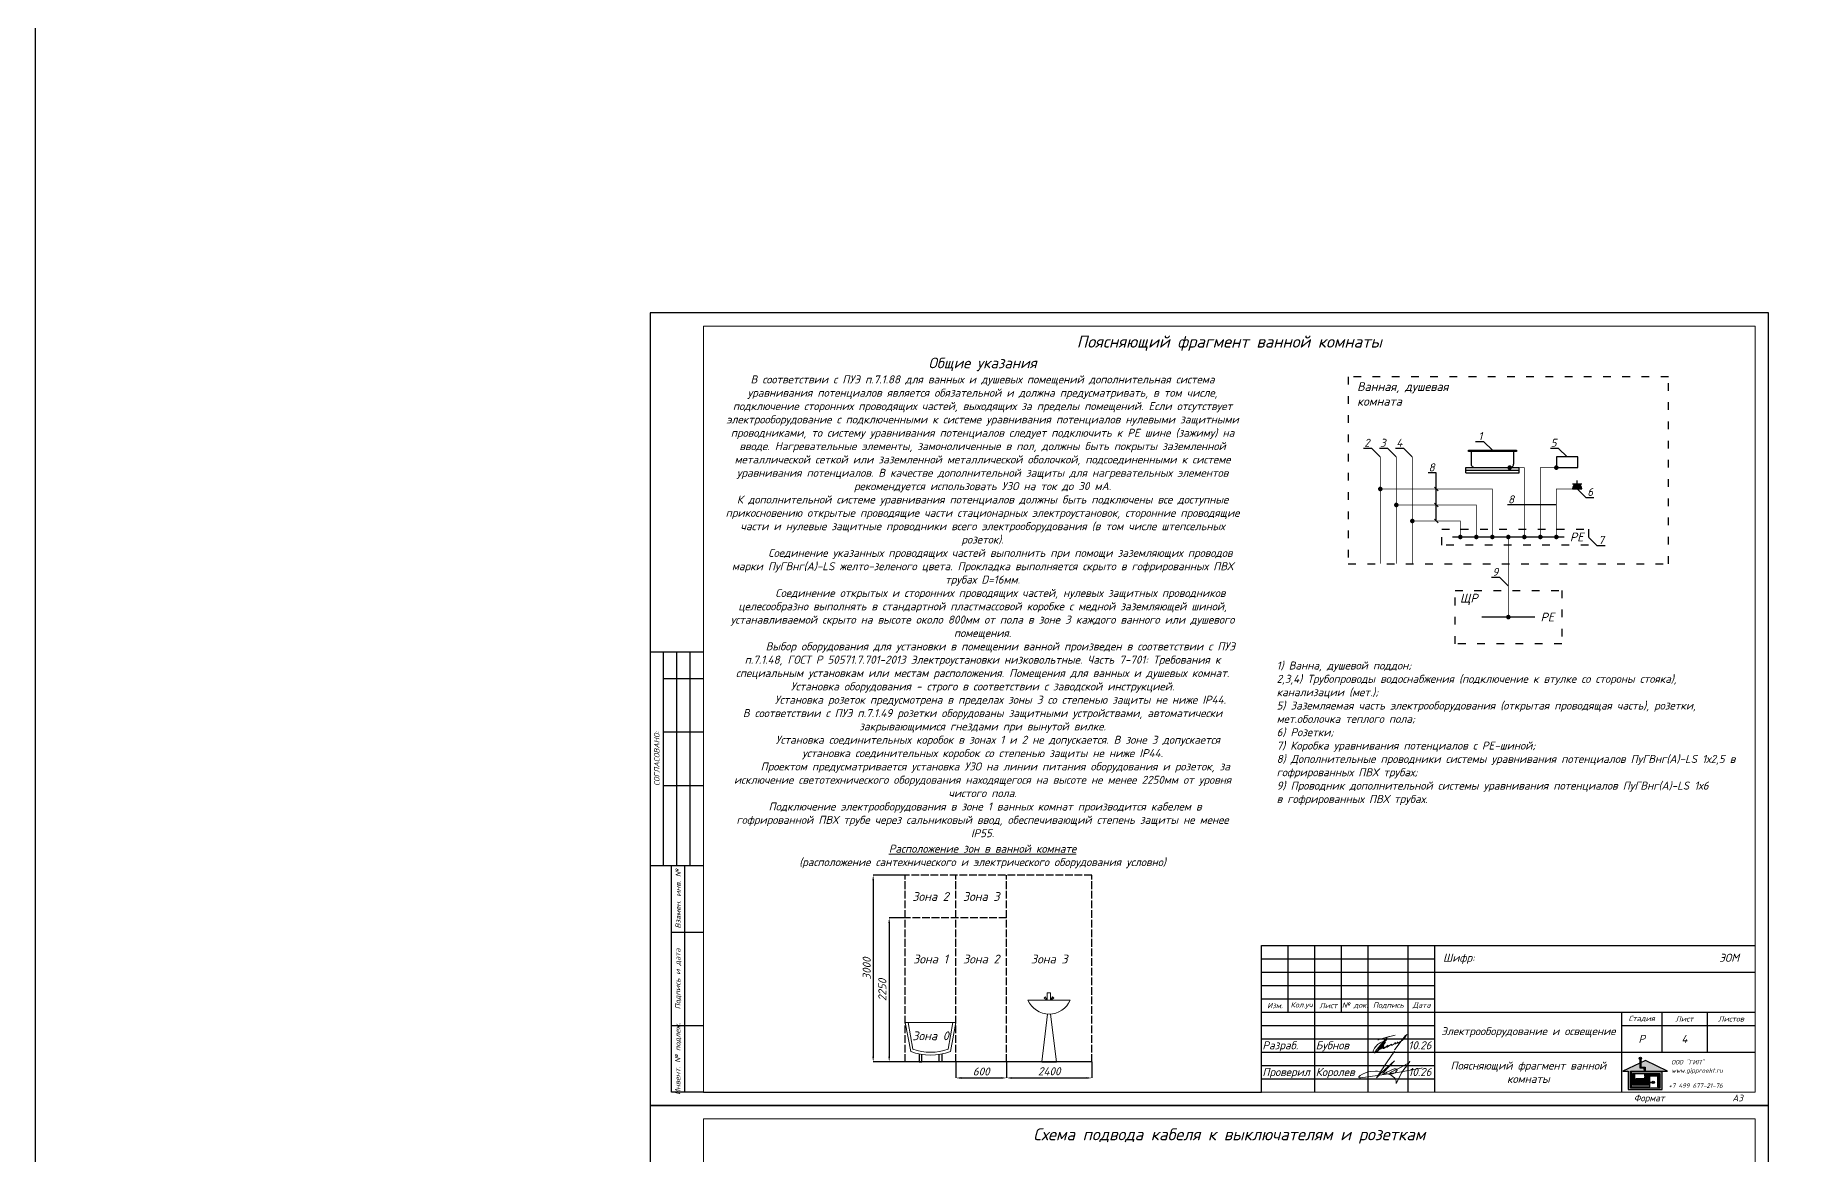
# Model space of a CAD drawing. Header units: millimetres. Extents: x 17141 to 230946, y 1570 to 398043.
# Drawn here: x 176021 to 209056, y 125974 to 146946 of the extents above; entities that cross this region are included whole.
import ezdxf
from ezdxf import colors
from ezdxf.entities.mleader import LeaderData, LeaderLine
from ezdxf.enums import TextEntityAlignment as Align
from ezdxf.math import Vec2, Vec3

# ---------------------------------------------------------------- set-up
doc = ezdxf.new("R2010")
doc.units = ezdxf.units.MM
doc.linetypes.add('ACAD_ISO02W100', pattern=[15, 12, -3])
doc.linetypes.add('Пунктир', pattern=[30, 12, -18])
doc.layers.add('FORMAT', color=7, linetype='Continuous')
doc.layers.add('TEXT', color=250, linetype='Continuous')
doc.layers.add('Ramka', color=7, linetype='Continuous', lineweight=0)
doc.styles.add('Is_150', font='isocpeui.ttf', dxfattribs={"height": 150})
doc.styles.add('ls_200', font='isocpeui.ttf', dxfattribs={"height": 200})
doc.dimstyles.new('M 100', dxfattribs={"dimtxt": 200, "dimasz": 100, "dimexe": 0, "dimexo": 0, "dimgap": 30, "dimtad": 1, "dimdec": 0, "dimrnd": 5, "dimdsep": 46, "dimtxsty": 'ls_200', "dimcen": 60, "dimadec": 0, "dimazin": 0, "dimtfac": 1, "dimtdec": 0, "dimtofl": 0, "dimtmove": 2, "dimatfit": 3, "dimldrblk": 'OBLIQUE', "dimfxl": 0, "dimtolj": 1, "dimtzin": 0, "dimarcsym": 0})

# ---------------------------------------------------------------- blocks, each defined once
blk = doc.blocks.new('*D220')
at = {"color": 0, "lineweight": -2, "ltscale": 5, "transparency": 16777216}
for p, q in [((194227, 127712), (194227, 127412)), ((195827, 127712), (195827, 127412)), ((194327, 127412), (195727, 127412))]:
    blk.add_line(p, q, dxfattribs=at)
at = {"color": 0, "ltscale": 5, "transparency": 16777216}
for points in [[(194327, 127428), (194327, 127395), (194227, 127412)], [(195727, 127428), (195727, 127395), (195827, 127412)]]:
    blk.add_solid(points, dxfattribs=at)
at = {"layer": 'Defpoints', "color": 0, "ltscale": 5, "transparency": 16777216}
for p in [(194227, 127712), (195827, 127712), (195827, 127412)]:
    blk.add_point(p, dxfattribs=at)
at = {"color": 0, "ltscale": 5, "transparency": 16777216, "insert": (195027, 127537), "char_height": 150, "attachment_point": 5, "style": 'Is_150'}
blk.add_mtext('\\A1;2400', dxfattribs=at)
blk = doc.blocks.new('_Oblique')
at = {"color": 0, "linetype": 'ByBlock', "lineweight": -2}
blk.add_line((-0.5, -0.5), (0.5, 0.5), dxfattribs=at)
blk = doc.blocks.new('*D221')
at = {"color": 0, "lineweight": -2, "ltscale": 5, "transparency": 16777216}
for p, q in [((193277, 127712), (193277, 127412)), ((194227, 127712), (194227, 127412)), ((193377, 127412), (194127, 127412))]:
    blk.add_line(p, q, dxfattribs=at)
at = {"color": 0, "ltscale": 5, "transparency": 16777216}
for points in [[(193377, 127428), (193377, 127395), (193277, 127412)], [(194127, 127428), (194127, 127395), (194227, 127412)]]:
    blk.add_solid(points, dxfattribs=at)
at = {"layer": 'Defpoints', "color": 0, "ltscale": 5, "transparency": 16777216}
for p in [(193277, 127712), (194227, 127712), (194227, 127412)]:
    blk.add_point(p, dxfattribs=at)
at = {"color": 0, "ltscale": 5, "transparency": 16777216, "insert": (193752, 127533), "char_height": 150, "attachment_point": 5, "style": 'Is_150'}
blk.add_mtext('\\A1;600', dxfattribs=at)
blk = doc.blocks.new('*D222')
at = {"color": 0, "lineweight": -2, "ltscale": 5, "transparency": 16777216}
for p, q in [((192327, 130412), (192027, 130412)), ((192027, 130312), (192027, 127812)), ((192327, 127712), (192027, 127712))]:
    blk.add_line(p, q, dxfattribs=at)
at = {"color": 0, "ltscale": 5, "transparency": 16777216}
for points in [[(192010, 130312), (192043, 130312), (192027, 130412)], [(192010, 127812), (192043, 127812), (192027, 127712)]]:
    blk.add_solid(points, dxfattribs=at)
at = {"layer": 'Defpoints', "color": 0, "ltscale": 5, "transparency": 16777216}
for p in [(192327, 130412), (192027, 127712), (192327, 127712)]:
    blk.add_point(p, dxfattribs=at)
at = {"color": 0, "ltscale": 5, "transparency": 16777216, "insert": (191898, 129062), "char_height": 150, "attachment_point": 5, "rotation": 90, "style": 'Is_150'}
blk.add_mtext('\\A1;2250', dxfattribs=at)
blk = doc.blocks.new('*D223')
at = {"color": 0, "lineweight": -2, "ltscale": 5, "transparency": 16777216}
for p, q in [((192327, 131212), (191727, 131212)), ((191727, 131112), (191727, 127812)), ((192327, 127712), (191727, 127712))]:
    blk.add_line(p, q, dxfattribs=at)
at = {"color": 0, "ltscale": 5, "transparency": 16777216}
for points in [[(191710, 131112), (191743, 131112), (191727, 131212)], [(191710, 127812), (191743, 127812), (191727, 127712)]]:
    blk.add_solid(points, dxfattribs=at)
at = {"layer": 'Defpoints', "color": 0, "ltscale": 5, "transparency": 16777216}
for p in [(192327, 131212), (191727, 127712), (192327, 127712)]:
    blk.add_point(p, dxfattribs=at)
at = {"color": 0, "ltscale": 5, "transparency": 16777216, "insert": (191605, 129462), "char_height": 150, "attachment_point": 5, "rotation": 90, "style": 'Is_150'}
blk.add_mtext('\\A1;3000', dxfattribs=at)
blk = doc.blocks.new('_None')
blk = doc.blocks.new('*U70')
for points in [[(-2326, 644), (-2327, 704), (-2406, 704), (-2406, 798), (-2732, 644), (-2627, 644), (-2627, 300), (-1995, 300), (-1995, 631), (-2573, 631), (-2573, 350), (-2222, 350), (-2222, 381), (-2546, 381), (-2546, 602), (-2036, 602), (-2036, 329), (-2587, 329), (-2587, 644)], [(-2379, 883, 1), (-2423, 883, 1)], [(-2406, 798), (-2392, 805), (-2392, 862, -0.163905), (-2406, 861)], [(-1891, 644), (-2306, 845), (-2392, 805), (-2392, 722), (-2309, 722), (-2309, 644)], [(-2222, 391), (-2222, 427), (-2502, 427), (-2502, 589), (-2533, 589), (-2533, 391)], [(-2323, 500), (-2488, 500), (-2488, 442), (-2222, 442), (-2222, 542), (-2323, 542)], [(-2321, 591), (-2321, 555), (-2081, 555), (-2081, 350), (-2050, 350), (-2050, 591)], [(-2178, 427, -0.094934), (-2180, 435, -0.079243), (-2179, 442), (-2222, 442), (-2222, 427)], [(-2136, 435, 1), (-2180, 435, 1)]]:
    blk.add_hatch(color=5).paths.add_polyline_path(points)
at = {"linetype": 'Continuous'}
for points in [[(-20961, 8500), (-19961, 8500)], [(-20711, 4500), (-20711, 8500)], [(-20461, 4500), (-20461, 8500)], [(-20211, 4500), (-20211, 8500)], [(-20711, 8000), (-19961, 8000)], [(-20711, 7000), (-19961, 7000)], [(-20711, 6000), (-19961, 6000)], [(-20961, 4500), (-19961, 4500)], [(-20561, 250), (-20561, 4500)], [(-20561, 4500), (-19979, 4500)], [(-20311, 250), (-20311, 4500)], [(-20561, 3250), (-19961, 3250)], [(-20561, 1500), (-19961, 1500)], [(-19961, 250), (-20561, 250)]]:
    blk.add_lwpolyline(points, dxfattribs=at)
for points in [[(-9500, 250), (-9500, 3000), (-250, 3000)], [(-9000, 1750), (-9000, 3000)], [(-8500, 250), (-8500, 3000)], [(-8000, 1750), (-8000, 3000)], [(-7500, 250), (-7500, 3000)], [(-6750, 250), (-6750, 3000)], [(-6250, 250), (-6250, 3000)], [(-9500, 2750), (-6250, 2750)], [(-9500, 2500), (-6250, 2500)], [(-6250, 2500), (-250, 2500)], [(-9500, 2250), (-6250, 2250)], [(-9500, 2000), (-6250, 2000)], [(-9500, 1750), (-6250, 1750)], [(-6250, 1750), (-250, 1750)], [(-2750, 250), (-2750, 1750)], [(-2000, 1750), (-2000, 1000)], [(-1150, 1750), (-1150, 1000)], [(-9500, 1500), (-6250, 1500)], [(-2750, 1500), (-250, 1500)], [(-9500, 1250), (-6250, 1250)], [(-9500, 1000), (-6250, 1000)], [(-6250, 1000), (-250, 1000)], [(-9500, 750), (-6250, 750)], [(-9500, 500), (-6250, 500)]]:
    blk.add_lwpolyline(points)
at = {"color": 5}
for points in [[(-2306, 845), (-2732, 644), (-2627, 644), (-2627, 300), (-1995, 300)], [(-1995, 300), (-1995, 631), (-2573, 631), (-2573, 350), (-2222, 350), (-2222, 381), (-2546, 381), (-2546, 602), (-2036, 602), (-2036, 329), (-2587, 329), (-2587, 644), (-1891, 644), (-2306, 845)], [(-2326, 644), (-2327, 704), (-2406, 704), (-2406, 861)], [(-2392, 862), (-2392, 722), (-2309, 722), (-2309, 644)], [(-2178, 427), (-2502, 427), (-2502, 589), (-2533, 589), (-2533, 391), (-2222, 391), (-2222, 542), (-2323, 542), (-2323, 500), (-2488, 500), (-2488, 442), (-2179, 442)], [(-2081, 350), (-2050, 350), (-2050, 591), (-2321, 591), (-2321, 555), (-2081, 555), (-2081, 350)]]:
    blk.add_lwpolyline(points, dxfattribs=at)
for centre in [(-2401, 883), (-2158, 435)]:
    blk.add_circle(centre, 22, dxfattribs=at)
at = {"layer": 'Ramka', "color": 7}
for points in [[(-20961, 0), (0, 0), (0, 14850), (-20961, 14850)], [(-19961, 250), (-250, 250), (-250, 14600), (-19961, 14600)]]:
    blk.add_lwpolyline(points, close=True, dxfattribs=at)
at = {"layer": 'Ramka', "color": 5, "lineweight": 9, "flags": 128}
for points in [[(-7318, 1226), (-7313, 1234), (-7153, 1284), (-6999, 1321), (-7149, 1284), (-7318, 1082), (-7329, 1066), (-7345, 1044), (-7356, 1028), (-7367, 1012), (-7371, 1004), (-7372, 1001), (-7374, 1000), (-7377, 992), (-7382, 985), (-7367, 1012), (-7351, 1036), (-7329, 1066), (-7296, 1096), (-7279, 1113), (-7262, 1130), (-7246, 1145), (-7234, 1157), (-7220, 1170), (-7200, 1190), (-7173, 1217), (-7157, 1236), (-7149, 1246), (-7146, 1250), (-7143, 1255), (-7173, 1217), (-7201, 1180), (-7232, 1145), (-7241, 1132), (-7248, 1124), (-7263, 1106), (-7270, 1097), (-7285, 1080), (-7293, 1070), (-7299, 1062), (-7308, 1051), (-7309, 1047), (-7316, 1033), (-7319, 1028), (-7324, 1021), (-7328, 1015), (-7331, 1012), (-7333, 1011), (-7326, 1025), (-7322, 1032), (-7317, 1039), (-7312, 1047), (-7304, 1057), (-7271, 1096), (-7253, 1118), (-7231, 1138), (-7214, 1154), (-7200, 1168), (-7193, 1174), (-7185, 1181), (-7179, 1186), (-7202, 1156), (-7214, 1139), (-7230, 1117), (-7245, 1097), (-7252, 1088), (-7257, 1081), (-7261, 1076), (-7264, 1071), (-7267, 1067), (-7273, 1060), (-7237, 1102), (-7227, 1110), (-7220, 1120), (-7216, 1125), (-7206, 1134), (-7244, 1079), (-7223, 1116), (-7216, 1131), (-7208, 1148), (-7207, 1161), (-7206, 1168), (-7207, 1174), (-7209, 1184), (-7210, 1188), (-7216, 1193), (-7220, 1194), (-7226, 1195), (-7234, 1195), (-7251, 1190), (-7263, 1185), (-7276, 1178), (-7287, 1172), (-7311, 1155), (-7326, 1143), (-7349, 1121), (-7367, 1099), (-7378, 1083), (-7383, 1078), (-7391, 1064), (-7404, 1041), (-7409, 1025), (-7410, 1017), (-7410, 1010), (-7407, 1001), (-7402, 997), (-7390, 996), (-7378, 997), (-7353, 1012), (-7337, 1021), (-7299, 1049), (-7276, 1065), (-7259, 1076), (-7243, 1082), (-7218, 1097), (-7205, 1102), (-7216, 1086), (-7223, 1076), (-7225, 1073), (-7225, 1071), (-7219, 1070), (-7212, 1073), (-7154, 1115), (-7129, 1134), (-7147, 1115), (-7157, 1103), (-7159, 1099), (-7159, 1095), (-7154, 1094), (-7148, 1096), (-7063, 1150), (-7072, 1139), (-7073, 1134), (-7072, 1132), (-7071, 1132), (-7066, 1132), (-7051, 1135), (-7031, 1146), (-7013, 1156), (-6999, 1164), (-6991, 1169), (-6988, 1174), (-6987, 1175), (-6990, 1177), (-6996, 1176), (-7000, 1173), (-7002, 1169), (-7004, 1164), (-7005, 1161), (-7004, 1159), (-6998, 1157), (-6991, 1159), (-6981, 1163), (-6961, 1172), (-6955, 1174), (-6949, 1179), (-6947, 1181), (-6944, 1185), (-6944, 1188), (-6947, 1189), (-6950, 1189), (-6953, 1187), (-6956, 1184), (-6957, 1179), (-6957, 1177), (-6955, 1174), (-6952, 1174), (-6948, 1172), (-6942, 1175), (-6937, 1177), (-6865, 1222), (-6846, 1238), (-6825, 1258), (-6810, 1278), (-6802, 1290), (-6779, 1333), (-6780, 1335), (-6812, 1307), (-6868, 1230), (-7002, 1054), (-7008, 1044)], [(-7009, 1018), (-7157, 803), (-7348, 521), (-7251, 622), (-7007, 838), (-7216, 622), (-7231, 586), (-7199, 595), (-7155, 624), (-7018, 692), (-6988, 692), (-6963, 683), (-6961, 662), (-6998, 615), (-7048, 595), (-7086, 591), (-7095, 608), (-7061, 631), (-6894, 713), (-6727, 809), (-6720, 826), (-6725, 827), (-6729, 823), (-6749, 783), (-6835, 675), (-6869, 621), (-6979, 413), (-6980, 466), (-7002, 512), (-7070, 568), (-7119, 591), (-7203, 612), (-7274, 630), (-7325, 644), (-7363, 648), (-7456, 642), (-7507, 632), (-7554, 615), (-7608, 591), (-7651, 566), (-7675, 540), (-7677, 527), (-7664, 519), (-7646, 523), (-7327, 566), (-6914, 627), (-6617, 680), (-6549, 695), (-6503, 702), (-6491, 709)]]:
    blk.add_lwpolyline(points, dxfattribs=at)
at = {"color": 5, "lineweight": 18, "style": 'ls_200'}
for s, p in [('ООО "ГИП"', (-1820, 771)), ('www.gipproekt.ru', (-1817, 616)), ('+7 499 677-21-76', (-1871, 333))]:
    blk.add_text(s, height=83, dxfattribs=at).set_placement(p)
at = {"layer": 'Ramka', "lineweight": 9, "style": 'ls_200'}
for s, p in [('Разраб.', (-9485, 1055)), ('Бубнов', (-8485, 1055)), ('10.26', (-6750, 1055)), ('Проверил', (-9485, 555)), ('Королев', (-8485, 555)), ('10.26', (-6750, 555))]:
    blk.add_text(s, height=150, dxfattribs=at).set_placement(p)
at = {"layer": 'TEXT', "color": 0, "linetype": 'Continuous', "lineweight": 0, "char_height": 100, "attachment_point": 5, "rotation": 90, "style": 'ls_200'}
for s, insert, width in [('\\pxqc;СОГЛАСОВАНО:', (-20836, 6500), 4000), ('\\pxqc;Взамен. инв. №', (-20436, 3875), 1250), ('\\pxqc;Подпись и дата', (-20436, 2375), 1750), ('\\pxqc;Инвент. № подлеж.', (-20436, 875), 1250)]:
    blk.add_mtext(s, dxfattribs=dict(at, insert=insert, width=width))
at = {"layer": 'TEXT', "color": 0, "linetype": 'Continuous', "lineweight": 0, "style": 'ls_200'}
for s, insert, char_height, width, attachment_point in [('\\pxi1,ql;Шифр:                                                ЭОМ', (-6250, 2750), 150, 6000, 4), ('\\pxqc;Изм.', (-9250, 1875), 100, 500, 5), ('\\pxqc;Кол.уч', (-8750, 1875), 100, 500, 5), ('\\pxqc;Лист', (-8250, 1875), 100, 500, 5), ('№ док.', (-7750, 1875), 100, 500, 5), ('\\pxqc;Подпись', (-7125, 1875), 100, 750, 5), ('\\pxqc;Дата', (-6500, 1875), 100, 500, 5), ('\\pxqc;Стадия', (-2375, 1625), 100, 750, 5), ('\\pxqc;Лист', (-1575, 1625), 100, 850, 5), ('\\pxqc;Листов', (-700, 1625), 100, 900, 5), ('\\pxqc;Электрооборудование и освещение', (-6250, 1375), 150, 3500, 4), ('\\pxqc;Формат                А3', (-250, 125), 124.67, 2500, 6)]:
    blk.add_mtext(s, dxfattribs=dict(at, insert=insert, char_height=char_height, width=width, attachment_point=attachment_point))

msp = doc.modelspace()

# ---------------------------------------------------------------- hatches: boundary and pattern name
at = {"ltscale": 12}
h = msp.add_hatch(color=256, dxfattribs=at)
h.dxf.hatch_style = 1
h.paths.add_polyline_path([(204831.9, 138446), (205011.9, 138446, 1)])

# ---------------------------------------------------------------- linework, layer by layer
at = {"lineweight": 0, "ltscale": 0.13}
for p, q in [((192326.6, 128449.3), (192430.6, 127909)), ((192326.6, 128449.3), (193276.6, 128449.3)), ((192381.4, 128449.3), (192470.1, 127953.8)), ((193221.8, 128449.3), (193133.1, 127953.8)), ((193276.6, 128449.3), (193172.6, 127909))]:
    msp.add_line(p, q, dxfattribs=at)
at = {"color": 6}
msp.add_lwpolyline([(176020.8, 1570.2), (176020.8, 1570.2), (230945.9, 1570.2), (230945.9, 189770.2), (176020.8, 189770.2), (176020.8, 189770.2), (176020.8, 1570.2)], close=True, dxfattribs=at)
at = {"linetype": 'Пунктир', "ltscale": 12}
for points in [[(200631.9, 137046), (206631.9, 137046), (206631.9, 140546), (200631.9, 140546), (200631.9, 137046)], [(202381.9, 137396), (202381.9, 137696), (205131.9, 137696), (205131.9, 137396), (202381.9, 137396)], [(202631.9, 136546), (204631.9, 136546), (204631.9, 135546), (202631.9, 135546), (202631.9, 136546)]]:
    msp.add_lwpolyline(points, dxfattribs=at)
at = {"ltscale": 12}
msp.add_lwpolyline([(203781.9, 139146), (202881.9, 139146), (202881.9, 139171), (203781.9, 139171)], close=True, dxfattribs=at)
msp.add_lwpolyline([(202931.9, 139146), (202931.9, 138921, 0.4142136), (203006.9, 138846), (203656.9, 138846, 0.4142136), (203731.9, 138921), (203731.9, 139146)], format="xyb", dxfattribs=at)
for points, const_width in [([(201231.9, 137046), (201231.9, 139046)], 15), ([(201531.9, 137046), (201531.9, 139046)], 15), ([(201831.9, 137046), (201831.9, 139046)], 15), ([(203656.9, 138846), (203931.9, 138846), (203931.9, 137546)], 15), ([(204531.9, 138846), (204231.9, 138846), (204231.9, 137546)], 15), ([(201231.9, 138446), (203331.9, 138446), (203331.9, 137546)], 15), ([(204831.9, 138446), (204531.9, 138446), (204531.9, 137546)], 15), ([(201531.9, 138146), (203031.9, 138146), (203031.9, 137546)], 15), ([(201831.9, 137846), (202731.9, 137846), (202731.9, 137546)], 15), ([(202581.9, 137546), (204681.9, 137546)], 25), ([(203631.9, 137546), (203631.9, 136046)], 15), ([(203131.9, 136046), (204131.9, 136046)], 25)]:
    msp.add_lwpolyline(points, dxfattribs=dict(at, const_width=const_width))
for points in [[(202831.9, 138846), (203831.9, 138846)], [(202831.9, 138746), (202831.9, 138846)], [(202831.9, 138796), (203831.9, 138796)], [(203831.9, 138746), (203831.9, 138846)], [(204531.9, 138846), (204931.9, 138846), (204931.9, 139046), (204531.9, 139046), (204531.9, 138846)], [(202317.2, 138410.6), (202246.5, 138481.3)], [(202831.9, 138746), (203831.9, 138746)], [(205011.9, 138536), (204831.9, 138536)], [(204831.9, 138446), (205011.9, 138446)], [(204921.9, 138446), (204921.9, 138606)], [(202317.2, 138110.6), (202246.5, 138181.3)], [(202317.2, 137810.6), (202246.5, 137881.3)], [(188546.4, 127143.7), (199006.9, 127143.7)]]:
    msp.add_lwpolyline(points, dxfattribs=at)
at = {"lineweight": 0, "const_width": 43.1}
for points in [[(203635.3, 138846, 1), (203678.4, 138846, 1)], [(204510.3, 138846, 1), (204553.4, 138846, 1)], [(201210.3, 138446, 1), (201253.4, 138446, 1)], [(201510.3, 138146, 1), (201553.4, 138146, 1)], [(201810.3, 137846, 1), (201853.4, 137846, 1)], [(202710.3, 137546, 1), (202753.4, 137546, 1)], [(203010.3, 137546, 1), (203053.4, 137546, 1)], [(203310.3, 137546, 1), (203353.4, 137546, 1)], [(203610.3, 137546, 1), (203653.4, 137546, 1)], [(203910.3, 137546, 1), (203953.4, 137546, 1)], [(204210.3, 137546, 1), (204253.4, 137546, 1)], [(204510.3, 137546, 1), (204553.4, 137546, 1)], [(203610.3, 136046, 1), (203653.4, 136046, 1)]]:
    msp.add_lwpolyline(points, format="xyb", close=True, dxfattribs=at)
at = {"linetype": 'ACAD_ISO02W100', "ltscale": 12}
for points in [[(195826.6, 131211.5), (192326.6, 131211.5)], [(192326.6, 127711.5), (192326.6, 131211.5)], [(193276.6, 127711.5), (193276.6, 131211.5)], [(194226.6, 127711.5), (194226.6, 131211.5)], [(195826.6, 127711.5), (195826.6, 131211.5)], [(194226.6, 130411.5), (192326.6, 130411.5)]]:
    msp.add_lwpolyline(points, dxfattribs=at)
at = {"color": 0, "lineweight": 0, "ltscale": 0.13}
msp.add_lwpolyline([(194627, 128868.2, 0.6546142), (195420.1, 128867.9)], format="xyb", dxfattribs=at)
for points in [[(194627, 128868.2), (195420.1, 128867.9)], [(194954.5, 128934.2), (194930.5, 128903.8)], [(194930.5, 128903.8), (194990.6, 128868.3)], [(194990.6, 128868.3), (194954.5, 128934.2)], [(195050.4, 128868.3), (195086.4, 128934.2)], [(195110.5, 128903.8), (195050.4, 128868.3)], [(195086.4, 128934.2), (195110.5, 128903.8)], [(194993.9, 128609.5), (194890.7, 127711.5)], [(195162.6, 127711.5), (195051.7, 128607.6)]]:
    msp.add_lwpolyline(points, dxfattribs=at)
msp.add_lwpolyline([(194990.6, 128868.3), (195049, 128868.3), (195049, 129006), (194990.6, 129006)], close=True, dxfattribs=at)
for points in [[(192589.4, 127861.5), (192589.4, 127711.5), (192639.4, 127711.5), (192639.4, 127852.2)], [(193013.8, 127861.5), (193013.8, 127711.5), (192963.8, 127711.5), (192963.8, 127852.2)], [(195826.6, 127711.5), (192326.6, 127711.5)], [(194890.7, 127711.5), (195162.6, 127711.5)]]:
    msp.add_lwpolyline(points)
at = {"ltscale": 12}
msp.add_arc((204921.9, 138446), 90, 0, 180, dxfattribs=at)
at = {"lineweight": 0, "ltscale": 0.13}
for centre, radius, start, end in [((192801.6, 128861.4), 1022.2, 248.71682, 291.28318), ((192801.6, 128833.5), 940, 249.35116, 290.64884)]:
    msp.add_arc(centre, radius, start, end, dxfattribs=at)
at = {"layer": 'FORMAT'}
for points in [[(187546.4, 126893.7), (208506.9, 126893.7), (208506.9, 141743.7), (187546.4, 141743.7)], [(187546.4, 112043.7), (208506.9, 112043.7), (208506.9, 126893.7), (187546.4, 126893.7)]]:
    msp.add_lwpolyline(points, close=True, dxfattribs=at)

# ---------------------------------------------------------------- block references
for p in [(208506.9, 126893.7), (208506.9, 112043.7)]:
    msp.add_blockref('*U70', p, dxfattribs=at)

# ---------------------------------------------------------------- texts
at = {"layer": 'Ramka', "lineweight": 0, "style": 'ls_200'}
for s, p in [('Поясняющий фрагмент ванной комнаты', (198401.6, 141206.4)), ('Схема подвода кабеля к выключателям и розеткам', (198401.6, 126356.4))]:
    msp.add_text(s, height=225, dxfattribs=at).set_placement(p, align=Align.MIDDLE_CENTER)
for s, insert, char_height, width, attachment_point in [('\\pxqc;{\\H1.33333x;Общие указания\\P\\pi4,ql;}В соответствии с ПУЭ п.7.1.88 для ванных и душевых помещений дополнительная система уравнивания потенциалов является обязательной и должна предусматривать, в том числе, подключение сторонних проводящих частей, выходящих за пределы помещений. Если отсутствует электрооборудование с подключенными к системе уравнивания потенциалов нулевыми защитными проводниками, то систему уравнивания потенциалов следует подключить к РЕ шине (зажиму) на вводе. Нагревательные элементы, замоноличенные в пол, должны быть покрыты заземленной металлической сеткой или заземленной металлической оболочкой, подсоединенными к системе уравнивания потенциалов. В качестве дополнительной защиты для нагревательных элементов рекомендуется использовать УЗО на ток до 30 мА.\\PК дополнительной системе уравнивания потенциалов должны быть подключены все доступные прикосновению открытые проводящие части стационарных электроустановок, сторонние проводящие части и нулевые защитные проводники всего электрооборудования (в том числе штепсельных розеток).\\P\\pi0;       Соединение указанных проводящих частей выполнить при помощи заземляющих проводов марки ПуГВнг(А)-LS желто-зеленого цвета. Прокладка выполняется скрыто в гофрированных ПВХ трубах D=16мм.\\P       Соединение открытых и сторонних проводящих частей, нулевых защитных проводников целесообразно выполнять в стандартной пластмассовой коробке с медной заземляющей шиной, устанавливаемой скрыто на высоте около 800мм от пола в зоне 3 каждого ванного или душевого помещения.\\P       Выбор оборудования для установки в помещении ванной произведен в соответствии с ПУЭ п.7.1.48, ГОСТ Р 50571.7.701-2013 Электроустановки низковольтные. Часть 7-701: Требования к специальным установкам или местам расположения. Помещения для ванных и душевых комнат. Установка оборудования - строго в соответствии с заводской инструкцией.\\P       Установка розеток предусмотрена в пределах зоны 3 со степенью защиты не ниже IP44.\\PВ соответствии с ПУЭ п.7.1.49 розетки оборудованы защитными устройствами, автоматически закрывающимися гнездами при вынутой вилке.\\P      Установка соединительных коробок в зонах 1 и 2 не допускается. В зоне 3 допускается установка соединительных коробок со степенью защиты не ниже IP44.\\P     Проектом предусматривается установка УЗО на линии питания оборудования и розеток, за исключение светотехнического оборудования находящегося на высоте не менее 2250мм от уровня чистого пола.\\P^IПодключение электрооборудования в зоне 1 ванных комнат производится кабелем в гофрированной ПВХ трубе через сальниковый ввод, обеспечивающий степень защиты не менее IP55.', (193776.6, 140907.2), 150, 9705.475, 2), ('\\pxl1,ql;Ванная, душевая комната', (200631.9, 140446), 165, 2014.008, 1), ('\\pxqc;PE', (204756.9, 137546), 165, 311.488, 4), ('\\pxqc;ЩР', (202890.2, 136377.8), 165, 516.577, 5), ('\\pxqc;PE', (204206.9, 136046), 165, 311.488, 4), ('\\pxql;1) Ванна, душевой поддон; \\P2,3,4) Трубопроводы водоснабжения (подключение к втулке со стороны стояка), канализации (мет.); \\P5) Заземляемая часть электрооборудования (открытая проводящая часть), розетки, мет.оболочка теплого пола; \\P6) Розетки;\\P7) Коробка уравнивания потенциалов с PE-шиной; \\P8) Дополнительные проводники системы уравнивания потенциалов ПуГВнг(А)-LS 1х2,5 в гофрированных ПВХ трубах; \\P9) Проводник дополнительной системы уравнивания потенциалов ПуГВнг(А)-LS 1х6\\Pв гофрированных ПВХ трубах.', (203631.9, 132522.4), 150, 8687.266, 8), ('{\\LРасположение зон в ванной комнате\\P}(расположение сантехнического и электрического оборудования условно)', (193776.6, 131561.5), 150, 7409.11, 5), ('\\pxqc;Зона 2', (192801.6, 130811.5), 165, 950, 5), ('\\pxqc;Зона 3', (193751.6, 130811.5), 165, 950, 5), ('\\pxqc;Зона 1', (192801.6, 129640), 165, 950, 5), ('\\pxqc;Зона 2', (193751.6, 129640), 165, 950, 5), ('\\pxqc;Зона 3', (195026.6, 129640), 165, 1600, 5), ('\\pxqc;Зона 0', (192801.6, 128201.6), 165, 799.149, 5)]:
    msp.add_mtext(s, dxfattribs=dict(at, insert=insert, char_height=char_height, width=width, attachment_point=attachment_point))
at = {"layer": 'TEXT', "color": 0, "linetype": 'Continuous', "lineweight": 0, "char_height": 150, "attachment_point": 4, "style": 'ls_200'}
for s, insert, width in [('\\pxqc;Р', (205756.9, 128143.7), 750), ('\\pxqc;4', (206506.9, 128143.7), 850), ('\\pxqc;Поясняющий фрагмент ванной комнаты', (202256.9, 127518.7), 3500)]:
    msp.add_mtext(s, dxfattribs=dict(at, insert=insert, width=width))

# ---------------------------------------------------------------- dimensions: what is measured, and where the dimension line sits
at = {"color": 250, "ltscale": 5}
for base, p1, text, picture, middle in [((191726.6, 127711.5), (192326.6, 131211.5), '3000', '*D223', (191605.4, 129461.5)), ((192026.6, 127711.5), (192326.6, 130411.5), '2250', '*D222', (191897.9, 129061.5))]:
    dim = msp.add_linear_dim(base=base, p1=p1, p2=(192326.6, 127711.5), angle=270, text=text, dimstyle='M 100', override={"dimtxsty": 'Is_150'}, dxfattribs=at)
    dim.commit()
    dim.dimension.update_dxf_attribs({"geometry": picture, "text_midpoint": middle, "dimtype": 160})
for base, p1, p2, text, picture, middle in [((194226.6, 127411.5), (193276.6, 127711.5), (194226.6, 127711.5), '600', '*D221', (193751.6, 127532.8)), ((195826.6, 127411.5), (194226.6, 127711.5), (195826.6, 127711.5), '2400', '*D220', (195026.6, 127536.5))]:
    dim = msp.add_linear_dim(base=base, p1=p1, p2=p2, text=text, dimstyle='M 100', override={"dimtxsty": 'Is_150'}, dxfattribs=at)
    dim.commit()
    dim.dimension.update_dxf_attribs({"geometry": picture, "text_midpoint": middle, "dimtype": 160})

# ---------------------------------------------------------------- leaders
ml = msp.add_multileader_mtext('Standard')
ml.set_content('1', color=256, style='ls_200')
ml.set_leader_properties(color=256, linetype='ByLayer', lineweight=-1)
ml.set_arrow_properties(name='NONE')
ml.build(insert=Vec2(0, 0))
ml.multileader.update_dxf_attribs({"text_left_attachment_type": 6, "text_right_attachment_type": 6, "arrow_head_size": 6})
ctx = ml.context
ctx.base_point, ctx.char_height, ctx.arrow_head_size, ctx.landing_gap_size, ctx.plane_origin = Vec3(203049.1, 139331.1), 150, 6, 30, Vec3(205396.2, 136042.1)
ctx.left_attachment, ctx.right_attachment, ctx.text_align_type = 6, 6, 1
notes = []
notes.append((ctx, [(1, (1, 1, 0), (203171.6, 139331.1), (-1, 0), 8, [(1, [(203331.9, 139171)], 0, [])])]))
ctx.mtext.insert, ctx.mtext.alignment, ctx.mtext.line_spacing_factor, ctx.mtext.flow_direction = Vec3(203106.3, 139511.1), 2, 0.8, 5
ml = msp.add_multileader_mtext('Standard')
ml.set_content('2', color=256, style='ls_200')
ml.set_leader_properties(color=256, linetype='ByLayer', lineweight=-1)
ml.set_arrow_properties(name='NONE')
ml.build(insert=Vec2(0, 0))
ml.multileader.update_dxf_attribs({"text_left_attachment_type": 6, "text_right_attachment_type": 6, "arrow_head_size": 6})
ctx = ml.context
ctx.base_point, ctx.char_height, ctx.arrow_head_size, ctx.landing_gap_size, ctx.plane_origin = Vec3(200897.1, 139206.1), 150, 6, 30, Vec3(203296.2, 135917.1)
ctx.left_attachment, ctx.right_attachment, ctx.text_align_type = 6, 6, 1
notes.append((ctx, [(1, (1, 1, 0), (201071.6, 139206.1), (-1, 0), 8, [(1, [(201231.9, 139046)], 0, [])])]))
ctx.mtext.insert, ctx.mtext.alignment, ctx.mtext.line_spacing_factor, ctx.mtext.flow_direction = Vec3(200980.3, 139386.1), 2, 0.8, 5
ml = msp.add_multileader_mtext('Standard')
ml.set_content('3', color=256, style='ls_200')
ml.set_leader_properties(color=256, linetype='ByLayer', lineweight=-1)
ml.set_arrow_properties(name='NONE')
ml.build(insert=Vec2(0, 0))
ml.multileader.update_dxf_attribs({"text_left_attachment_type": 6, "text_right_attachment_type": 6, "arrow_head_size": 6})
ctx = ml.context
ctx.base_point, ctx.char_height, ctx.arrow_head_size, ctx.landing_gap_size, ctx.plane_origin = Vec3(201197.2, 139206.1), 150, 6, 30, Vec3(203596.2, 135917.1)
ctx.left_attachment, ctx.right_attachment, ctx.text_align_type = 6, 6, 1
notes.append((ctx, [(1, (1, 1, 0), (201371.6, 139206.1), (-1, 0), 8, [(1, [(201531.9, 139046)], 0, [])])]))
ctx.mtext.insert, ctx.mtext.alignment, ctx.mtext.line_spacing_factor, ctx.mtext.flow_direction = Vec3(201280.4, 139386.1), 2, 0.8, 5
ml = msp.add_multileader_mtext('Standard')
ml.set_content('4', color=256, style='ls_200')
ml.set_leader_properties(color=256, linetype='ByLayer', lineweight=-1)
ml.set_arrow_properties(name='NONE')
ml.build(insert=Vec2(0, 0))
ml.multileader.update_dxf_attribs({"text_left_attachment_type": 6, "text_right_attachment_type": 6, "arrow_head_size": 6})
ctx = ml.context
ctx.base_point, ctx.char_height, ctx.arrow_head_size, ctx.landing_gap_size, ctx.plane_origin = Vec3(201510.9, 139206.1), 150, 6, 30, Vec3(203896.2, 135917.1)
ctx.left_attachment, ctx.right_attachment, ctx.text_align_type = 6, 6, 1
notes.append((ctx, [(1, (1, 1, 0), (201671.6, 139206.1), (-1, 0), 8, [(1, [(201831.9, 139046)], 0, [])])]))
ctx.mtext.insert, ctx.mtext.alignment, ctx.mtext.line_spacing_factor, ctx.mtext.flow_direction = Vec3(201587.2, 139386.1), 2, 0.8, 5
ml = msp.add_multileader_mtext('Standard')
ml.set_content('5', color=256, style='ls_200')
ml.set_leader_properties(color=256, linetype='ByLayer', lineweight=-1)
ml.set_arrow_properties(name='NONE')
ml.build(insert=Vec2(0, 0))
ml.multileader.update_dxf_attribs({"text_left_attachment_type": 6, "text_right_attachment_type": 6, "arrow_head_size": 6})
ctx = ml.context
ctx.base_point, ctx.char_height, ctx.arrow_head_size, ctx.landing_gap_size, ctx.plane_origin = Vec3(204398.1, 139206.1), 150, 6, 30, Vec3(206796.2, 135917.1)
ctx.left_attachment, ctx.right_attachment, ctx.text_align_type = 6, 6, 1
notes.append((ctx, [(1, (1, 1, 0), (204571.6, 139206.1), (-1, 0), 8, [(1, [(204731.9, 139046)], 0, [])])]))
ctx.mtext.insert, ctx.mtext.alignment, ctx.mtext.line_spacing_factor, ctx.mtext.flow_direction = Vec3(204480.8, 139386.1), 2, 0.8, 5
ml = msp.add_multileader_mtext('Standard')
ml.set_content('8', color=256, style='ls_200')
ml.set_leader_properties(color=256, linetype='ByLayer', lineweight=-1)
ml.set_arrow_properties(name='NONE')
ml.build(insert=Vec2(0, 0))
ml.multileader.update_dxf_attribs({"text_left_attachment_type": 6, "text_right_attachment_type": 6, "arrow_head_size": 6})
ctx = ml.context
ctx.base_point, ctx.char_height, ctx.arrow_head_size, ctx.landing_gap_size, ctx.plane_origin = Vec3(202114.1, 138746), 150, 6, 30, Vec3(204506.5, 135317.1)
ctx.left_attachment, ctx.right_attachment, ctx.text_align_type = 6, 6, 1
notes.append((ctx, [(1, (1, 1, 0), (202281.9, 138746), (-1, 0), 8, [(1, [(202281.9, 137846)], 0, [])])]))
ctx.mtext.insert, ctx.mtext.alignment, ctx.mtext.line_spacing_factor, ctx.mtext.flow_direction = Vec3(202194, 138926), 2, 0.8, 5
ml = msp.add_multileader_mtext('Standard')
ml.set_content('6', color=256, style='ls_200')
ml.set_leader_properties(color=256, linetype='ByLayer', lineweight=-1)
ml.set_arrow_properties(name='NONE')
ml.build(insert=Vec2(0, 0))
ml.multileader.update_dxf_attribs({"text_left_attachment_type": 6, "text_right_attachment_type": 6, "arrow_head_size": 6})
ctx = ml.context
ctx.base_point, ctx.char_height, ctx.arrow_head_size, ctx.landing_gap_size, ctx.plane_origin = Vec3(205090.2, 138285.8), 150, 6, 30, Vec3(202857.5, 141574.8)
ctx.left_attachment, ctx.right_attachment, ctx.text_align_type = 6, 6, 1
notes.append((ctx, [(1, (1, 1, 0), (205082.2, 138285.8), (1, 0), 8, [(1, [(204921.9, 138446)], 0, [])])]))
ctx.mtext.insert, ctx.mtext.alignment, ctx.mtext.line_spacing_factor, ctx.mtext.flow_direction = Vec3(205165.5, 138465.8), 2, 0.8, 5
ml = msp.add_multileader_mtext('Standard')
ml.set_content('8', color=256, style='ls_200')
ml.set_leader_properties(color=256, linetype='ByLayer', lineweight=-1)
ml.set_arrow_properties(name='NONE')
ml.build(insert=Vec2(0, 0))
ml.multileader.update_dxf_attribs({"text_left_attachment_type": 6, "text_right_attachment_type": 6, "arrow_head_size": 6})
ctx = ml.context
ctx.base_point, ctx.char_height, ctx.arrow_head_size, ctx.landing_gap_size, ctx.plane_origin = Vec3(203603.8, 138146), 150, 6, 30, Vec3(205996.2, 134856.9)
ctx.left_attachment, ctx.right_attachment, ctx.text_align_type = 6, 6, 1
notes.append((ctx, [(1, (1, 1, 0), (203771.6, 138146), (-1, 0), 8, [(1, [(204531.9, 138146)], 0, [])])]))
ctx.mtext.insert, ctx.mtext.alignment, ctx.mtext.line_spacing_factor, ctx.mtext.flow_direction = Vec3(203683.7, 138326), 2, 0.8, 5
ml = msp.add_multileader_mtext('Standard')
ml.set_content('7', color=256, style='ls_200')
ml.set_leader_properties(color=256, linetype='ByLayer', lineweight=-1)
ml.set_arrow_properties(name='NONE')
ml.build(insert=Vec2(0, 0))
ml.multileader.update_dxf_attribs({"text_left_attachment_type": 6, "text_right_attachment_type": 6, "arrow_head_size": 6})
ctx = ml.context
ctx.base_point, ctx.char_height, ctx.arrow_head_size, ctx.landing_gap_size, ctx.plane_origin = Vec3(205300.2, 137385.8), 150, 6, 30, Vec3(203067.5, 140674.8)
ctx.left_attachment, ctx.right_attachment, ctx.text_align_type = 6, 6, 1
notes.append((ctx, [(1, (1, 1, 0), (205292.2, 137385.8), (1, 0), 8, [(1, [(205131.9, 137546)], 0, [])])]))
ctx.mtext.insert, ctx.mtext.alignment, ctx.mtext.line_spacing_factor, ctx.mtext.flow_direction = Vec3(205371.5, 137565.8), 2, 0.8, 5
ml = msp.add_multileader_mtext('Standard')
ml.set_content('9', color=256, style='ls_200')
ml.set_leader_properties(color=256, linetype='ByLayer', lineweight=-1)
ml.set_arrow_properties(name='NONE')
ml.build(insert=Vec2(0, 0))
ml.multileader.update_dxf_attribs({"text_left_attachment_type": 6, "text_right_attachment_type": 6, "arrow_head_size": 6})
ctx = ml.context
ctx.base_point, ctx.char_height, ctx.arrow_head_size, ctx.landing_gap_size, ctx.plane_origin = Vec3(203312.9, 136786.1), 150, 6, 30, Vec3(205696.2, 133497.1)
ctx.left_attachment, ctx.right_attachment, ctx.text_align_type = 6, 6, 1
notes.append((ctx, [(1, (1, 1, 0), (203471.6, 136786.1), (-1, 0), 8, [(1, [(203631.9, 136626)], 0, [])])]))
ctx.mtext.insert, ctx.mtext.alignment, ctx.mtext.line_spacing_factor, ctx.mtext.flow_direction = Vec3(203388.2, 136966.1), 2, 0.8, 5
for ctx, leaders in notes:
    for number, flags, end, landing, length, lines in leaders:
        leader = LeaderData()
        leader.index, (leader.has_last_leader_line, leader.has_dogleg_vector, leader.attachment_direction) = number, flags
        leader.last_leader_point, leader.dogleg_vector, leader.dogleg_length = Vec3(end), Vec3(landing), length
        for number, points, colour, breaks in lines:
            line = LeaderLine()
            line.index, line.vertices, line.color, line.breaks = number, Vec3.list(points), colors.encode_raw_color(colour), breaks
            leader.lines.append(line)
        ctx.leaders.append(leader)

doc.saveas('drawing.dxf')
